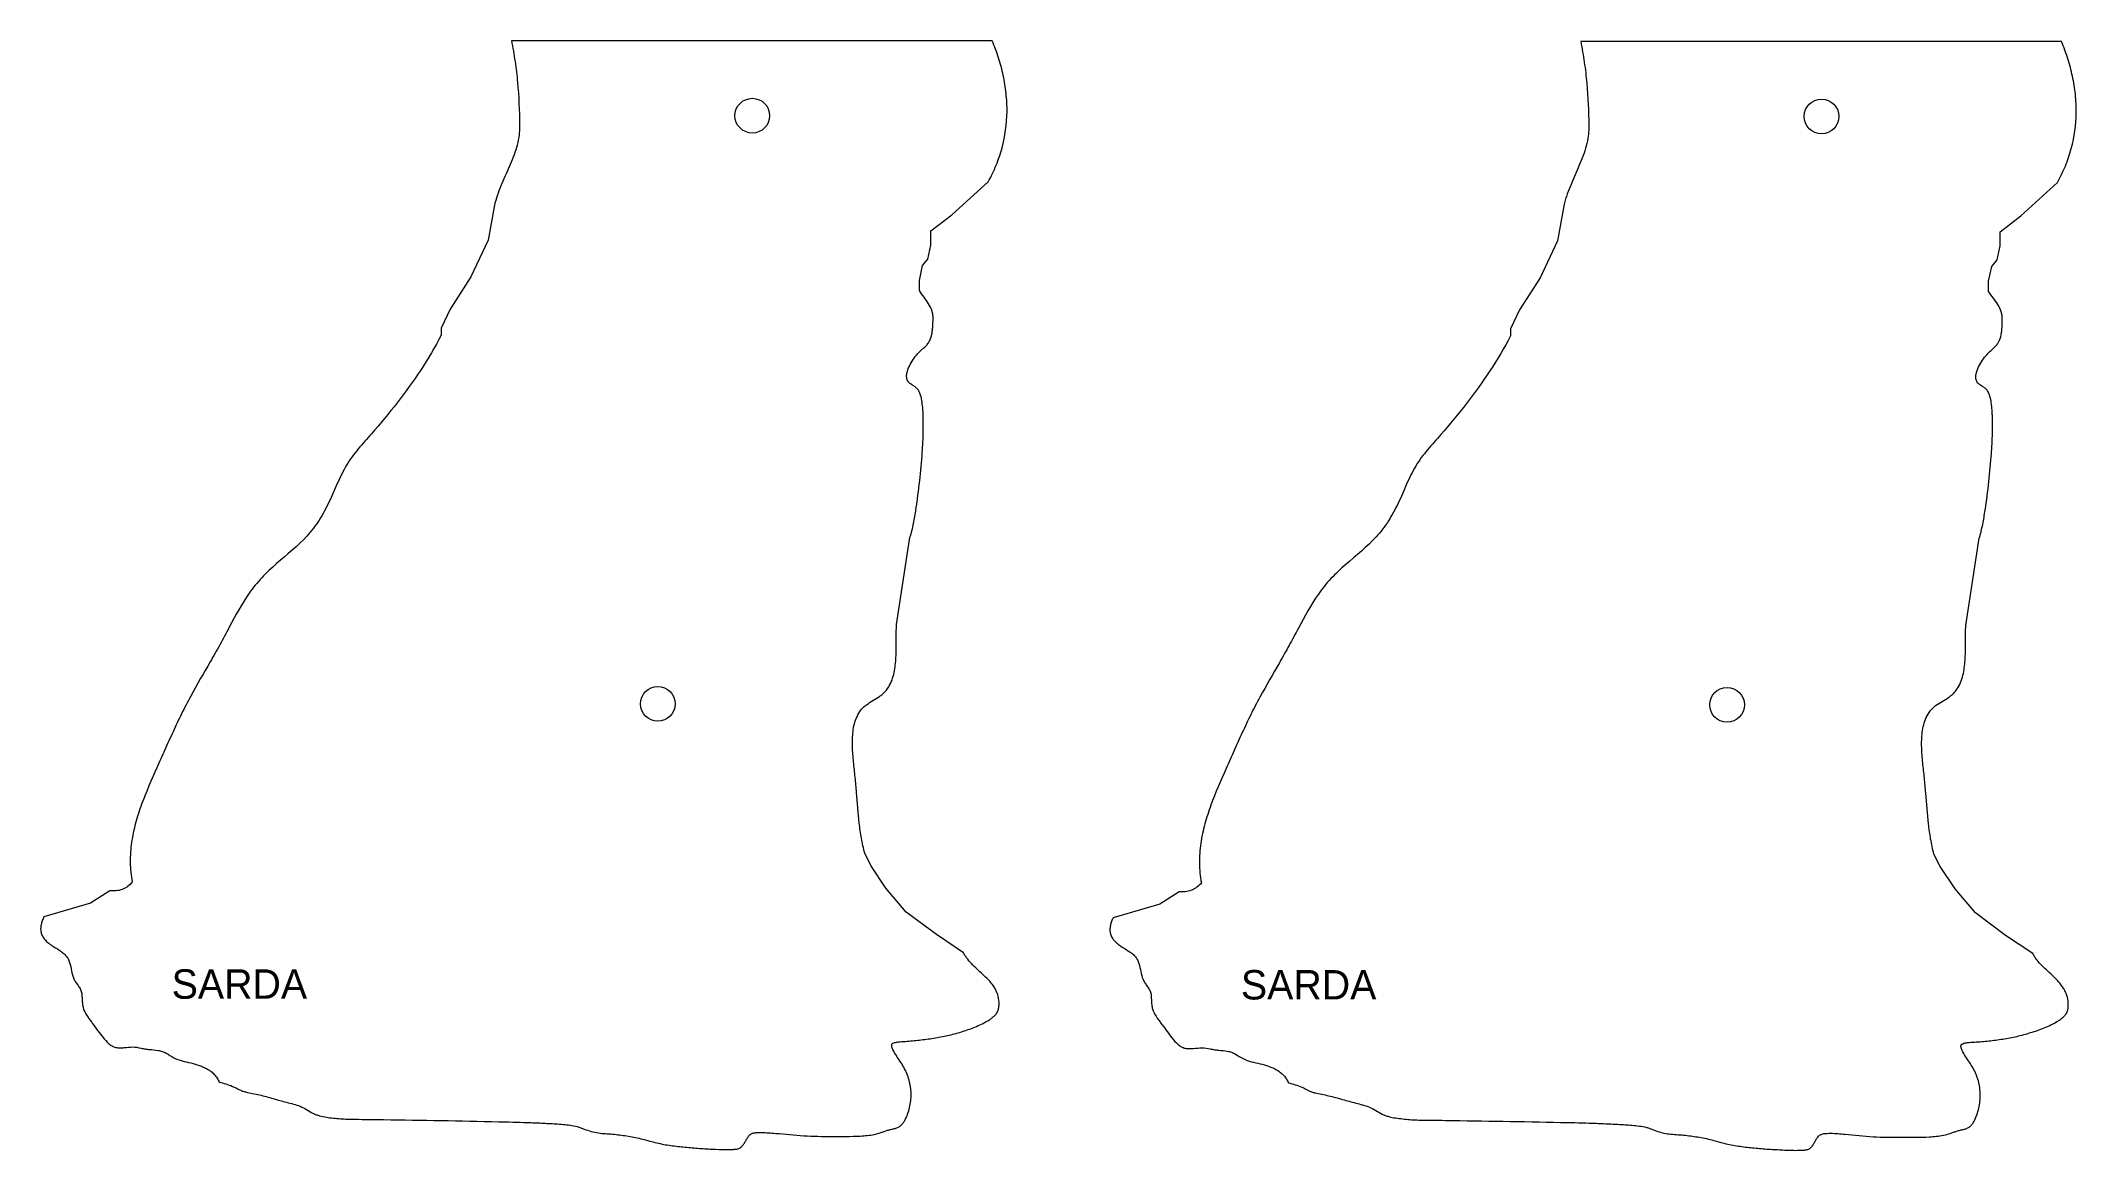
# Model space of a CAD drawing. Header units: inches. Extents: x 0.3 to 14.2, y 0.3 to 7.9.
import ezdxf

# ---------------------------------------------------------------- set-up
doc = ezdxf.new("R2010")
doc.units = ezdxf.units.IN
doc.header["$MEASUREMENT"] = 0

msp = doc.modelspace()

# ---------------------------------------------------------------- linework, layer by layer
at = {"color": 1, "linetype": 'Continuous', "lineweight": 5}
for p, q in [((6.784, 7.869), (3.514, 7.869)), ((14.056, 7.863), (10.786, 7.863)), ((6.508, 6.684), (6.756, 6.91)), ((13.78, 6.678), (14.028, 6.904)), ((3.402, 6.764), (3.355, 6.513)), ((6.366, 6.575), (6.508, 6.684)), ((10.674, 6.758), (10.627, 6.508)), ((13.638, 6.57), (13.78, 6.678)), ((3.355, 6.513), (3.238, 6.263)), ((6.366, 6.479), (6.366, 6.575)), ((10.627, 6.508), (10.51, 6.257)), ((13.638, 6.473), (13.638, 6.57)), ((6.309, 6.34), (6.346, 6.384)), ((6.346, 6.384), (6.366, 6.479)), ((13.581, 6.334), (13.618, 6.379)), ((13.618, 6.379), (13.638, 6.473)), ((3.238, 6.263), (3.097, 6.044)), ((6.288, 6.239), (6.309, 6.34)), ((6.288, 6.17), (6.288, 6.239)), ((10.51, 6.257), (10.369, 6.038)), ((13.56, 6.234), (13.581, 6.334)), ((13.56, 6.164), (13.56, 6.234)), ((3.097, 6.044), (3.037, 5.914)), ((10.369, 6.038), (10.309, 5.909)), ((3.037, 5.914), (3.037, 5.867)), ((10.309, 5.909), (10.309, 5.861)), ((6.133, 3.898), (6.224, 4.491)), ((13.405, 3.892), (13.496, 4.486)), ((5.958, 2.26), (5.917, 2.344)), ((6.06, 2.106), (5.958, 2.26)), ((13.23, 2.254), (13.188, 2.338)), ((13.332, 2.101), (13.23, 2.254)), ((0.782, 2.088), (0.651, 2.004)), ((6.198, 1.943), (6.06, 2.106)), ((8.054, 2.082), (7.923, 1.998)), ((13.47, 1.937), (13.332, 2.101)), ((0.651, 2.004), (0.334, 1.911)), ((6.404, 1.79), (6.198, 1.943)), ((7.923, 1.998), (7.606, 1.905)), ((13.676, 1.784), (13.47, 1.937)), ((6.588, 1.666), (6.404, 1.79)), ((13.86, 1.661), (13.676, 1.784))]:
    msp.add_line(p, q, dxfattribs=at)
for centre in [(5.152, 7.359), (12.424, 7.354), (4.509, 3.359), (11.781, 3.353)]:
    msp.add_circle(centre, 0.118, dxfattribs=at)
for points, knots in [([(3.514, 7.869), (3.519, 7.845), (3.523, 7.822), (3.531, 7.775), (3.535, 7.751), (3.545, 7.68), (3.551, 7.633), (3.564, 7.49), (3.568, 7.394), (3.569, 7.287), (3.569, 7.275), (3.568, 7.251), (3.567, 7.239), (3.563, 7.205), (3.558, 7.182), (3.541, 7.114), (3.524, 7.07), (3.487, 6.984), (3.467, 6.941), (3.43, 6.854), (3.414, 6.81), (3.402, 6.764)], [0, 0, 0, 0, 0.0625, 0.0625, 0.125, 0.125, 0.25, 0.25, 0.5, 0.5, 0.53125, 0.53125, 0.5625, 0.5625, 0.625, 0.625, 0.75, 0.75, 0.875, 0.875, 1, 1, 1, 1]), ([(6.756, 6.91), (6.777, 6.946), (6.795, 6.984), (6.826, 7.061), (6.84, 7.1), (6.872, 7.221), (6.883, 7.303), (6.885, 7.407), (6.884, 7.427), (6.882, 7.469), (6.88, 7.49), (6.874, 7.552), (6.867, 7.592), (6.85, 7.673), (6.839, 7.713), (6.82, 7.772), (6.814, 7.791), (6.799, 7.83), (6.792, 7.849), (6.784, 7.869)], [0, 0, 0, 0, 0.125, 0.125, 0.25, 0.25, 0.5, 0.5, 0.5625, 0.5625, 0.625, 0.625, 0.75, 0.75, 0.875, 0.875, 0.9375, 0.9375, 1, 1, 1, 1]), ([(10.786, 7.863), (10.791, 7.84), (10.795, 7.816), (10.803, 7.769), (10.807, 7.746), (10.817, 7.675), (10.823, 7.627), (10.836, 7.484), (10.84, 7.389), (10.841, 7.281), (10.841, 7.269), (10.84, 7.246), (10.839, 7.234), (10.835, 7.199), (10.83, 7.176), (10.812, 7.109), (10.795, 7.065), (10.758, 6.978), (10.738, 6.935), (10.702, 6.849), (10.685, 6.805), (10.674, 6.758)], [0, 0, 0, 0, 0.0625, 0.0625, 0.125, 0.125, 0.25, 0.25, 0.5, 0.5, 0.53125, 0.53125, 0.5625, 0.5625, 0.625, 0.625, 0.75, 0.75, 0.875, 0.875, 1, 1, 1, 1]), ([(14.028, 6.904), (14.048, 6.941), (14.067, 6.978), (14.098, 7.055), (14.111, 7.095), (14.144, 7.216), (14.155, 7.297), (14.156, 7.401), (14.156, 7.422), (14.154, 7.463), (14.152, 7.484), (14.146, 7.546), (14.139, 7.587), (14.122, 7.667), (14.111, 7.707), (14.092, 7.766), (14.086, 7.786), (14.071, 7.824), (14.064, 7.844), (14.056, 7.863)], [0, 0, 0, 0, 0.125, 0.125, 0.25, 0.25, 0.5, 0.5, 0.5625, 0.5625, 0.625, 0.625, 0.75, 0.75, 0.875, 0.875, 0.9375, 0.9375, 1, 1, 1, 1]), ([(6.381, 5.976), (6.381, 5.986), (6.381, 5.995), (6.379, 6.013), (6.377, 6.022), (6.369, 6.048), (6.36, 6.064), (6.341, 6.096), (6.331, 6.11), (6.309, 6.14), (6.298, 6.155), (6.288, 6.17)], [0, 0, 0, 0, 0.125, 0.125, 0.25, 0.25, 0.5, 0.5, 0.75, 0.75, 1, 1, 1, 1]), ([(13.653, 5.971), (13.653, 5.98), (13.653, 5.989), (13.651, 6.007), (13.649, 6.016), (13.64, 6.043), (13.632, 6.059), (13.613, 6.09), (13.603, 6.105), (13.581, 6.134), (13.57, 6.149), (13.56, 6.164)], [0, 0, 0, 0, 0.125, 0.125, 0.25, 0.25, 0.5, 0.5, 0.75, 0.75, 1, 1, 1, 1]), ([(6.224, 4.491), (6.227, 4.499), (6.229, 4.507), (6.234, 4.522), (6.236, 4.53), (6.242, 4.554), (6.245, 4.57), (6.254, 4.618), (6.26, 4.65), (6.275, 4.746), (6.283, 4.811), (6.298, 4.94), (6.304, 5.005), (6.31, 5.102), (6.312, 5.135), (6.315, 5.2), (6.315, 5.233), (6.315, 5.298), (6.314, 5.33), (6.311, 5.379), (6.309, 5.395), (6.304, 5.427), (6.301, 5.443), (6.294, 5.467), (6.291, 5.475), (6.284, 5.489), (6.279, 5.496), (6.268, 5.508), (6.262, 5.513), (6.248, 5.523), (6.241, 5.527), (6.227, 5.536), (6.22, 5.54), (6.212, 5.55), (6.21, 5.553), (6.206, 5.561), (6.204, 5.565), (6.201, 5.578), (6.201, 5.587), (6.202, 5.604), (6.204, 5.612), (6.211, 5.637), (6.218, 5.653), (6.234, 5.683), (6.243, 5.697), (6.263, 5.725), (6.274, 5.738), (6.292, 5.757), (6.299, 5.763), (6.311, 5.774), (6.318, 5.779), (6.331, 5.791), (6.337, 5.797), (6.347, 5.811), (6.352, 5.818), (6.365, 5.841), (6.37, 5.857), (6.375, 5.882), (6.376, 5.891), (6.378, 5.908), (6.379, 5.916), (6.381, 5.942), (6.381, 5.959), (6.381, 5.976)], [0, 0, 0, 0, 0.015625, 0.015625, 0.03125, 0.03125, 0.0625, 0.0625, 0.125, 0.125, 0.25, 0.25, 0.375, 0.375, 0.4375, 0.4375, 0.5, 0.5, 0.5625, 0.5625, 0.59375, 0.59375, 0.625, 0.625, 0.640625, 0.640625, 0.65625, 0.65625, 0.671875, 0.671875, 0.6875, 0.6875, 0.703125, 0.703125, 0.710937, 0.710937, 0.71875, 0.71875, 0.734375, 0.734375, 0.75, 0.75, 0.78125, 0.78125, 0.8125, 0.8125, 0.84375, 0.84375, 0.859375, 0.859375, 0.875, 0.875, 0.890625, 0.890625, 0.90625, 0.90625, 0.9375, 0.9375, 0.953125, 0.953125, 0.96875, 0.96875, 1, 1, 1, 1]), ([(13.496, 4.486), (13.499, 4.493), (13.501, 4.501), (13.506, 4.517), (13.508, 4.525), (13.513, 4.548), (13.517, 4.564), (13.526, 4.612), (13.532, 4.644), (13.547, 4.741), (13.555, 4.805), (13.569, 4.935), (13.575, 4.999), (13.582, 5.097), (13.584, 5.129), (13.586, 5.194), (13.587, 5.227), (13.587, 5.292), (13.586, 5.324), (13.582, 5.373), (13.581, 5.389), (13.576, 5.422), (13.573, 5.438), (13.566, 5.461), (13.563, 5.469), (13.556, 5.484), (13.551, 5.49), (13.54, 5.503), (13.534, 5.508), (13.52, 5.517), (13.513, 5.521), (13.499, 5.53), (13.492, 5.535), (13.484, 5.544), (13.481, 5.548), (13.478, 5.556), (13.476, 5.56), (13.473, 5.572), (13.473, 5.581), (13.474, 5.598), (13.476, 5.607), (13.483, 5.631), (13.49, 5.647), (13.506, 5.678), (13.515, 5.692), (13.535, 5.719), (13.546, 5.733), (13.564, 5.751), (13.57, 5.757), (13.583, 5.768), (13.59, 5.774), (13.603, 5.785), (13.609, 5.792), (13.619, 5.805), (13.624, 5.812), (13.637, 5.835), (13.642, 5.851), (13.647, 5.876), (13.648, 5.885), (13.65, 5.902), (13.651, 5.911), (13.652, 5.936), (13.653, 5.954), (13.653, 5.971)], [0, 0, 0, 0, 0.015625, 0.015625, 0.03125, 0.03125, 0.0625, 0.0625, 0.125, 0.125, 0.25, 0.25, 0.375, 0.375, 0.4375, 0.4375, 0.5, 0.5, 0.5625, 0.5625, 0.59375, 0.59375, 0.625, 0.625, 0.640625, 0.640625, 0.65625, 0.65625, 0.671875, 0.671875, 0.6875, 0.6875, 0.703125, 0.703125, 0.710937, 0.710937, 0.71875, 0.71875, 0.734375, 0.734375, 0.75, 0.75, 0.78125, 0.78125, 0.8125, 0.8125, 0.84375, 0.84375, 0.859375, 0.859375, 0.875, 0.875, 0.890625, 0.890625, 0.90625, 0.90625, 0.9375, 0.9375, 0.953125, 0.953125, 0.96875, 0.96875, 1, 1, 1, 1]), ([(3.037, 5.867), (2.951, 5.703), (2.849, 5.551), (2.681, 5.335), (2.623, 5.265), (2.533, 5.162), (2.502, 5.128), (2.443, 5.058), (2.416, 5.021), (2.369, 4.943), (2.349, 4.901), (2.32, 4.836), (2.311, 4.815), (2.292, 4.772), (2.283, 4.751), (2.252, 4.688), (2.231, 4.648), (2.194, 4.59), (2.181, 4.571), (2.153, 4.535), (2.138, 4.517), (2.061, 4.433), (1.987, 4.374), (1.881, 4.282), (1.847, 4.251), (1.8, 4.2), (1.785, 4.183), (1.757, 4.148), (1.743, 4.13), (1.679, 4.038), (1.637, 3.959), (1.584, 3.86), (1.573, 3.84), (1.552, 3.801), (1.542, 3.781), (1.509, 3.722), (1.487, 3.684), (1.42, 3.567), (1.375, 3.49), (1.311, 3.372), (1.29, 3.332), (1.25, 3.251), (1.231, 3.211), (1.194, 3.129), (1.175, 3.088), (1.139, 3.006), (1.121, 2.966), (1.066, 2.843), (1.03, 2.761), (0.991, 2.655), (0.984, 2.634), (0.97, 2.591), (0.963, 2.57), (0.946, 2.505), (0.937, 2.461), (0.924, 2.372), (0.921, 2.328), (0.921, 2.26), (0.923, 2.237), (0.927, 2.192), (0.93, 2.17), (0.934, 2.148)], [0, 0, 0, 0, 0.125, 0.125, 0.1875, 0.1875, 0.21875, 0.21875, 0.25, 0.25, 0.28125, 0.28125, 0.296875, 0.296875, 0.3125, 0.3125, 0.34375, 0.34375, 0.359375, 0.359375, 0.375, 0.375, 0.4375, 0.4375, 0.46875, 0.46875, 0.484375, 0.484375, 0.5, 0.5, 0.5625, 0.5625, 0.578125, 0.578125, 0.59375, 0.59375, 0.625, 0.625, 0.6875, 0.6875, 0.71875, 0.71875, 0.75, 0.75, 0.78125, 0.78125, 0.8125, 0.8125, 0.875, 0.875, 0.890625, 0.890625, 0.90625, 0.90625, 0.9375, 0.9375, 0.96875, 0.96875, 0.984375, 0.984375, 1, 1, 1, 1]), ([(10.309, 5.861), (10.223, 5.698), (10.121, 5.546), (9.953, 5.33), (9.895, 5.26), (9.804, 5.156), (9.774, 5.122), (9.715, 5.052), (9.687, 5.016), (9.64, 4.937), (9.621, 4.895), (9.592, 4.831), (9.583, 4.809), (9.564, 4.767), (9.555, 4.745), (9.524, 4.683), (9.502, 4.642), (9.466, 4.584), (9.453, 4.566), (9.425, 4.529), (9.41, 4.512), (9.333, 4.427), (9.259, 4.368), (9.153, 4.276), (9.119, 4.245), (9.072, 4.195), (9.057, 4.178), (9.028, 4.142), (9.015, 4.124), (8.951, 4.032), (8.908, 3.953), (8.856, 3.854), (8.845, 3.835), (8.824, 3.795), (8.813, 3.776), (8.781, 3.717), (8.759, 3.678), (8.692, 3.561), (8.647, 3.484), (8.583, 3.366), (8.562, 3.326), (8.522, 3.246), (8.503, 3.205), (8.466, 3.124), (8.447, 3.083), (8.411, 3.001), (8.393, 2.96), (8.338, 2.837), (8.301, 2.755), (8.263, 2.65), (8.256, 2.629), (8.242, 2.586), (8.235, 2.564), (8.218, 2.499), (8.208, 2.455), (8.196, 2.367), (8.193, 2.322), (8.193, 2.254), (8.194, 2.232), (8.199, 2.187), (8.202, 2.164), (8.206, 2.142)], [0, 0, 0, 0, 0.125, 0.125, 0.1875, 0.1875, 0.21875, 0.21875, 0.25, 0.25, 0.28125, 0.28125, 0.296875, 0.296875, 0.3125, 0.3125, 0.34375, 0.34375, 0.359375, 0.359375, 0.375, 0.375, 0.4375, 0.4375, 0.46875, 0.46875, 0.484375, 0.484375, 0.5, 0.5, 0.5625, 0.5625, 0.578125, 0.578125, 0.59375, 0.59375, 0.625, 0.625, 0.6875, 0.6875, 0.71875, 0.71875, 0.75, 0.75, 0.78125, 0.78125, 0.8125, 0.8125, 0.875, 0.875, 0.890625, 0.890625, 0.90625, 0.90625, 0.9375, 0.9375, 0.96875, 0.96875, 0.984375, 0.984375, 1, 1, 1, 1]), ([(5.917, 2.344), (5.908, 2.377), (5.9, 2.412), (5.888, 2.48), (5.883, 2.514), (5.871, 2.618), (5.867, 2.687), (5.858, 2.791), (5.855, 2.826), (5.848, 2.895), (5.844, 2.929), (5.837, 2.999), (5.834, 3.033), (5.832, 3.102), (5.833, 3.137), (5.839, 3.189), (5.842, 3.206), (5.851, 3.24), (5.857, 3.256), (5.871, 3.288), (5.88, 3.303), (5.896, 3.324), (5.902, 3.33), (5.915, 3.342), (5.922, 3.348), (5.942, 3.363), (5.957, 3.372), (5.987, 3.39), (6.002, 3.399), (6.024, 3.414), (6.03, 3.419), (6.044, 3.431), (6.05, 3.437), (6.068, 3.456), (6.078, 3.471), (6.094, 3.501), (6.101, 3.517), (6.112, 3.551), (6.116, 3.567), (6.125, 3.619), (6.128, 3.654), (6.131, 3.723), (6.131, 3.758), (6.131, 3.828), (6.131, 3.863), (6.133, 3.898)], [0, 0, 0, 0, 0.0625, 0.0625, 0.125, 0.125, 0.25, 0.25, 0.3125, 0.3125, 0.375, 0.375, 0.4375, 0.4375, 0.5, 0.5, 0.53125, 0.53125, 0.5625, 0.5625, 0.59375, 0.59375, 0.609375, 0.609375, 0.625, 0.625, 0.65625, 0.65625, 0.6875, 0.6875, 0.703125, 0.703125, 0.71875, 0.71875, 0.75, 0.75, 0.78125, 0.78125, 0.8125, 0.8125, 0.875, 0.875, 0.9375, 0.9375, 1, 1, 1, 1]), ([(13.188, 2.338), (13.179, 2.372), (13.172, 2.406), (13.16, 2.474), (13.155, 2.509), (13.143, 2.612), (13.139, 2.682), (13.13, 2.786), (13.127, 2.82), (13.12, 2.889), (13.116, 2.924), (13.109, 2.993), (13.106, 3.028), (13.104, 3.097), (13.105, 3.131), (13.111, 3.183), (13.114, 3.201), (13.123, 3.234), (13.128, 3.251), (13.143, 3.283), (13.152, 3.297), (13.168, 3.318), (13.174, 3.325), (13.187, 3.337), (13.193, 3.342), (13.214, 3.358), (13.229, 3.367), (13.259, 3.385), (13.274, 3.394), (13.295, 3.408), (13.302, 3.414), (13.316, 3.425), (13.322, 3.431), (13.34, 3.451), (13.349, 3.465), (13.366, 3.495), (13.373, 3.512), (13.384, 3.545), (13.388, 3.562), (13.397, 3.613), (13.4, 3.648), (13.403, 3.718), (13.403, 3.753), (13.403, 3.822), (13.403, 3.857), (13.405, 3.892)], [0, 0, 0, 0, 0.0625, 0.0625, 0.125, 0.125, 0.25, 0.25, 0.3125, 0.3125, 0.375, 0.375, 0.4375, 0.4375, 0.5, 0.5, 0.53125, 0.53125, 0.5625, 0.5625, 0.59375, 0.59375, 0.609375, 0.609375, 0.625, 0.625, 0.65625, 0.65625, 0.6875, 0.6875, 0.703125, 0.703125, 0.71875, 0.71875, 0.75, 0.75, 0.78125, 0.78125, 0.8125, 0.8125, 0.875, 0.875, 0.9375, 0.9375, 1, 1, 1, 1]), ([(0.934, 2.148), (0.925, 2.136), (0.915, 2.126), (0.898, 2.113), (0.892, 2.109), (0.879, 2.103), (0.873, 2.1), (0.853, 2.092), (0.839, 2.089), (0.817, 2.087), (0.81, 2.087), (0.796, 2.087), (0.789, 2.087), (0.782, 2.088)], [0, 0, 0, 0, 0.25, 0.25, 0.375, 0.375, 0.5, 0.5, 0.75, 0.75, 0.875, 0.875, 1, 1, 1, 1]), ([(8.206, 2.142), (8.197, 2.131), (8.187, 2.121), (8.17, 2.108), (8.163, 2.104), (8.151, 2.097), (8.145, 2.094), (8.125, 2.086), (8.11, 2.083), (8.089, 2.081), (8.082, 2.081), (8.068, 2.081), (8.061, 2.082), (8.054, 2.082)], [0, 0, 0, 0, 0.25, 0.25, 0.375, 0.375, 0.5, 0.5, 0.75, 0.75, 0.875, 0.875, 1, 1, 1, 1]), ([(0.334, 1.911), (0.33, 1.902), (0.326, 1.893), (0.32, 1.875), (0.317, 1.866), (0.313, 1.848), (0.312, 1.838), (0.312, 1.819), (0.314, 1.809), (0.319, 1.791), (0.322, 1.782), (0.332, 1.766), (0.338, 1.758), (0.351, 1.745), (0.359, 1.738), (0.374, 1.726), (0.381, 1.721), (0.405, 1.705), (0.422, 1.695), (0.445, 1.68), (0.453, 1.674), (0.468, 1.662), (0.475, 1.656), (0.488, 1.642), (0.494, 1.635), (0.503, 1.618), (0.506, 1.609), (0.515, 1.582), (0.518, 1.563), (0.526, 1.526), (0.53, 1.507), (0.54, 1.486), (0.542, 1.481), (0.546, 1.473), (0.549, 1.469), (0.557, 1.457), (0.563, 1.449), (0.574, 1.434), (0.579, 1.426), (0.585, 1.413), (0.587, 1.408), (0.59, 1.399), (0.591, 1.394), (0.593, 1.38), (0.593, 1.371), (0.594, 1.352), (0.594, 1.342), (0.596, 1.324), (0.597, 1.314), (0.601, 1.296), (0.603, 1.286), (0.613, 1.26), (0.623, 1.244), (0.64, 1.22), (0.645, 1.213), (0.656, 1.197), (0.662, 1.19), (0.679, 1.167), (0.69, 1.151), (0.712, 1.121), (0.724, 1.106), (0.748, 1.077), (0.76, 1.062), (0.778, 1.047), (0.781, 1.044), (0.789, 1.038), (0.793, 1.035), (0.806, 1.028), (0.814, 1.025), (0.833, 1.021), (0.843, 1.02), (0.862, 1.02), (0.871, 1.021), (0.9, 1.023), (0.919, 1.026), (0.957, 1.026), (0.976, 1.022), (1.004, 1.016), (1.014, 1.015), (1.033, 1.011), (1.043, 1.01), (1.072, 1.007), (1.091, 1.006), (1.12, 1.001), (1.129, 0.999), (1.148, 0.993), (1.157, 0.989), (1.183, 0.974), (1.2, 0.962), (1.254, 0.934), (1.294, 0.927), (1.353, 0.912), (1.373, 0.907), (1.401, 0.897), (1.411, 0.893), (1.429, 0.885), (1.438, 0.881), (1.456, 0.87), (1.464, 0.865), (1.48, 0.852), (1.487, 0.845), (1.501, 0.83), (1.507, 0.822), (1.515, 0.81), (1.517, 0.805), (1.522, 0.796), (1.524, 0.792), (1.526, 0.787)], [0, 0, 0, 0, 0.015625, 0.015625, 0.03125, 0.03125, 0.046875, 0.046875, 0.0625, 0.0625, 0.078125, 0.078125, 0.09375, 0.09375, 0.109375, 0.109375, 0.125, 0.125, 0.15625, 0.15625, 0.171875, 0.171875, 0.1875, 0.1875, 0.203125, 0.203125, 0.21875, 0.21875, 0.25, 0.25, 0.28125, 0.28125, 0.289063, 0.289063, 0.296875, 0.296875, 0.3125, 0.3125, 0.328125, 0.328125, 0.335938, 0.335938, 0.34375, 0.34375, 0.359375, 0.359375, 0.375, 0.375, 0.390625, 0.390625, 0.40625, 0.40625, 0.4375, 0.4375, 0.453125, 0.453125, 0.46875, 0.46875, 0.5, 0.5, 0.53125, 0.53125, 0.5625, 0.5625, 0.570313, 0.570313, 0.578125, 0.578125, 0.59375, 0.59375, 0.609375, 0.609375, 0.625, 0.625, 0.65625, 0.65625, 0.6875, 0.6875, 0.703125, 0.703125, 0.71875, 0.71875, 0.75, 0.75, 0.765625, 0.765625, 0.78125, 0.78125, 0.8125, 0.8125, 0.875, 0.875, 0.90625, 0.90625, 0.921875, 0.921875, 0.9375, 0.9375, 0.953125, 0.953125, 0.96875, 0.96875, 0.984375, 0.984375, 0.992188, 0.992188, 1, 1, 1, 1]), ([(7.606, 1.905), (7.602, 1.896), (7.598, 1.888), (7.592, 1.87), (7.589, 1.861), (7.585, 1.842), (7.584, 1.832), (7.584, 1.813), (7.586, 1.804), (7.591, 1.785), (7.594, 1.777), (7.604, 1.76), (7.61, 1.753), (7.623, 1.739), (7.63, 1.733), (7.645, 1.721), (7.653, 1.715), (7.677, 1.7), (7.693, 1.69), (7.717, 1.674), (7.725, 1.669), (7.74, 1.657), (7.747, 1.651), (7.76, 1.637), (7.766, 1.629), (7.775, 1.612), (7.778, 1.603), (7.787, 1.576), (7.79, 1.557), (7.798, 1.52), (7.802, 1.502), (7.811, 1.48), (7.814, 1.476), (7.818, 1.467), (7.821, 1.463), (7.829, 1.451), (7.834, 1.444), (7.846, 1.428), (7.851, 1.42), (7.857, 1.407), (7.859, 1.403), (7.862, 1.394), (7.863, 1.389), (7.865, 1.375), (7.865, 1.365), (7.866, 1.346), (7.866, 1.337), (7.868, 1.318), (7.869, 1.309), (7.873, 1.29), (7.875, 1.281), (7.885, 1.254), (7.895, 1.238), (7.912, 1.215), (7.917, 1.207), (7.928, 1.192), (7.934, 1.184), (7.951, 1.161), (7.962, 1.146), (7.984, 1.115), (7.996, 1.1), (8.02, 1.071), (8.032, 1.056), (8.05, 1.041), (8.053, 1.038), (8.061, 1.032), (8.065, 1.03), (8.078, 1.023), (8.086, 1.019), (8.105, 1.015), (8.115, 1.015), (8.134, 1.015), (8.143, 1.015), (8.172, 1.018), (8.191, 1.02), (8.229, 1.02), (8.248, 1.017), (8.276, 1.011), (8.286, 1.009), (8.305, 1.006), (8.314, 1.005), (8.344, 1.002), (8.363, 1.001), (8.392, 0.996), (8.401, 0.993), (8.42, 0.987), (8.429, 0.983), (8.455, 0.968), (8.472, 0.956), (8.526, 0.928), (8.566, 0.921), (8.625, 0.907), (8.645, 0.901), (8.673, 0.891), (8.683, 0.888), (8.701, 0.88), (8.71, 0.875), (8.728, 0.865), (8.736, 0.859), (8.752, 0.847), (8.759, 0.84), (8.773, 0.825), (8.779, 0.817), (8.787, 0.804), (8.789, 0.8), (8.794, 0.791), (8.796, 0.786), (8.798, 0.782)], [0, 0, 0, 0, 0.015625, 0.015625, 0.03125, 0.03125, 0.046875, 0.046875, 0.0625, 0.0625, 0.078125, 0.078125, 0.09375, 0.09375, 0.109375, 0.109375, 0.125, 0.125, 0.15625, 0.15625, 0.171875, 0.171875, 0.1875, 0.1875, 0.203125, 0.203125, 0.21875, 0.21875, 0.25, 0.25, 0.28125, 0.28125, 0.289063, 0.289063, 0.296875, 0.296875, 0.3125, 0.3125, 0.328125, 0.328125, 0.335938, 0.335938, 0.34375, 0.34375, 0.359375, 0.359375, 0.375, 0.375, 0.390625, 0.390625, 0.40625, 0.40625, 0.4375, 0.4375, 0.453125, 0.453125, 0.46875, 0.46875, 0.5, 0.5, 0.53125, 0.53125, 0.5625, 0.5625, 0.570313, 0.570313, 0.578125, 0.578125, 0.59375, 0.59375, 0.609375, 0.609375, 0.625, 0.625, 0.65625, 0.65625, 0.6875, 0.6875, 0.703125, 0.703125, 0.71875, 0.71875, 0.75, 0.75, 0.765625, 0.765625, 0.78125, 0.78125, 0.8125, 0.8125, 0.875, 0.875, 0.90625, 0.90625, 0.921875, 0.921875, 0.9375, 0.9375, 0.953125, 0.953125, 0.96875, 0.96875, 0.984375, 0.984375, 0.992188, 0.992188, 1, 1, 1, 1]), ([(6.831, 1.331), (6.829, 1.348), (6.826, 1.366), (6.818, 1.391), (6.814, 1.399), (6.807, 1.415), (6.803, 1.423), (6.78, 1.46), (6.755, 1.486), (6.704, 1.535), (6.677, 1.558), (6.64, 1.596), (6.628, 1.609), (6.612, 1.629), (6.607, 1.636), (6.597, 1.651), (6.592, 1.658), (6.588, 1.666)], [0, 0, 0, 0, 0.125, 0.125, 0.1875, 0.1875, 0.25, 0.25, 0.5, 0.5, 0.75, 0.75, 0.875, 0.875, 0.9375, 0.9375, 1, 1, 1, 1]), ([(14.102, 1.325), (14.101, 1.343), (14.098, 1.36), (14.09, 1.385), (14.086, 1.393), (14.079, 1.409), (14.074, 1.417), (14.051, 1.454), (14.027, 1.481), (13.976, 1.53), (13.949, 1.553), (13.912, 1.59), (13.9, 1.603), (13.884, 1.623), (13.878, 1.631), (13.869, 1.645), (13.864, 1.653), (13.86, 1.661)], [0, 0, 0, 0, 0.125, 0.125, 0.1875, 0.1875, 0.25, 0.25, 0.5, 0.5, 0.75, 0.75, 0.875, 0.875, 0.9375, 0.9375, 1, 1, 1, 1]), ([(1.526, 0.787), (1.557, 0.78), (1.587, 0.771), (1.625, 0.755), (1.632, 0.752), (1.647, 0.744), (1.654, 0.74), (1.669, 0.733), (1.676, 0.729), (1.691, 0.724), (1.699, 0.722), (1.722, 0.716), (1.738, 0.713), (1.769, 0.707), (1.785, 0.704), (1.831, 0.693), (1.862, 0.684), (1.908, 0.671), (1.923, 0.666), (1.954, 0.658), (1.969, 0.654), (2, 0.646), (2.016, 0.642), (2.046, 0.634), (2.062, 0.629), (2.091, 0.616), (2.106, 0.609), (2.135, 0.592), (2.149, 0.583), (2.171, 0.572), (2.179, 0.568), (2.194, 0.563), (2.201, 0.56), (2.224, 0.554), (2.24, 0.551), (2.272, 0.546), (2.287, 0.544), (2.319, 0.541), (2.335, 0.539), (2.367, 0.537), (2.384, 0.536), (2.416, 0.535), (2.432, 0.535), (2.514, 0.533), (2.579, 0.533), (2.775, 0.53), (2.905, 0.528), (3.165, 0.524), (3.296, 0.521), (3.491, 0.516), (3.556, 0.515), (3.654, 0.511), (3.686, 0.51), (3.751, 0.507), (3.784, 0.505), (3.832, 0.502), (3.849, 0.501), (3.881, 0.498), (3.897, 0.496), (3.929, 0.492), (3.945, 0.489), (3.969, 0.483), (3.977, 0.48), (3.993, 0.474), (4.001, 0.47), (4.04, 0.456), (4.072, 0.446), (4.12, 0.439), (4.137, 0.438), (4.169, 0.436), (4.185, 0.435), (4.234, 0.43), (4.266, 0.426), (4.33, 0.416), (4.362, 0.41), (4.426, 0.394), (4.458, 0.385), (4.506, 0.373), (4.522, 0.369), (4.554, 0.363), (4.57, 0.36), (4.618, 0.353), (4.65, 0.349), (4.715, 0.343), (4.748, 0.34), (4.812, 0.335), (4.845, 0.333), (4.91, 0.33), (4.942, 0.329), (4.991, 0.329), (5.007, 0.329), (5.031, 0.33), (5.04, 0.331), (5.056, 0.333), (5.063, 0.336), (5.077, 0.345), (5.083, 0.351), (5.092, 0.364), (5.097, 0.371), (5.105, 0.384), (5.109, 0.391), (5.118, 0.405), (5.122, 0.412), (5.129, 0.422), (5.131, 0.425), (5.137, 0.431), (5.141, 0.433), (5.151, 0.439), (5.159, 0.441), (5.175, 0.443), (5.183, 0.444), (5.199, 0.445), (5.207, 0.445), (5.231, 0.444), (5.247, 0.443), (5.279, 0.441), (5.295, 0.44), (5.375, 0.433), (5.439, 0.426), (5.534, 0.42), (5.566, 0.419), (5.63, 0.418), (5.662, 0.418), (5.726, 0.418), (5.758, 0.417), (5.822, 0.418), (5.854, 0.419), (5.918, 0.422), (5.95, 0.425), (5.996, 0.434), (6.011, 0.439), (6.034, 0.446), (6.041, 0.449), (6.056, 0.454), (6.064, 0.457), (6.079, 0.462), (6.087, 0.464), (6.102, 0.467), (6.11, 0.469), (6.125, 0.473), (6.133, 0.475), (6.143, 0.48), (6.147, 0.481), (6.154, 0.485), (6.157, 0.488), (6.166, 0.495), (6.172, 0.501), (6.181, 0.513), (6.186, 0.52), (6.197, 0.54), (6.203, 0.555), (6.214, 0.585), (6.218, 0.6), (6.225, 0.63), (6.228, 0.646), (6.231, 0.677), (6.232, 0.692), (6.232, 0.724), (6.23, 0.74), (6.224, 0.786), (6.215, 0.816), (6.197, 0.86), (6.19, 0.874), (6.175, 0.901), (6.166, 0.915), (6.149, 0.941), (6.14, 0.954), (6.123, 0.98), (6.115, 0.994), (6.107, 1.012), (6.105, 1.015), (6.102, 1.023), (6.101, 1.027), (6.1, 1.033), (6.1, 1.035), (6.1, 1.039), (6.1, 1.041), (6.101, 1.045), (6.102, 1.047), (6.105, 1.049), (6.107, 1.051), (6.112, 1.054), (6.116, 1.055), (6.124, 1.057), (6.128, 1.058), (6.14, 1.06), (6.148, 1.061), (6.172, 1.063), (6.188, 1.064), (6.221, 1.066), (6.237, 1.068), (6.285, 1.072), (6.317, 1.076), (6.381, 1.085), (6.413, 1.09), (6.476, 1.103), (6.508, 1.11), (6.57, 1.127), (6.601, 1.137), (6.662, 1.159), (6.692, 1.172), (6.736, 1.194), (6.75, 1.202), (6.771, 1.215), (6.777, 1.22), (6.79, 1.229), (6.796, 1.235), (6.805, 1.243), (6.807, 1.246), (6.812, 1.253), (6.815, 1.256), (6.821, 1.267), (6.824, 1.274), (6.828, 1.29), (6.829, 1.298), (6.83, 1.314), (6.831, 1.323), (6.831, 1.331)], [0, 0, 0, 0, 0.015625, 0.015625, 0.019531, 0.019531, 0.023437, 0.023437, 0.027344, 0.027344, 0.03125, 0.03125, 0.039062, 0.039062, 0.046875, 0.046875, 0.0625, 0.0625, 0.070312, 0.070312, 0.078125, 0.078125, 0.085937, 0.085937, 0.09375, 0.09375, 0.101562, 0.101562, 0.109375, 0.109375, 0.113281, 0.113281, 0.117187, 0.117187, 0.125, 0.125, 0.132812, 0.132812, 0.140625, 0.140625, 0.148437, 0.148437, 0.15625, 0.15625, 0.1875, 0.1875, 0.25, 0.25, 0.3125, 0.3125, 0.34375, 0.34375, 0.359375, 0.359375, 0.375, 0.375, 0.382812, 0.382812, 0.390625, 0.390625, 0.398437, 0.398437, 0.402344, 0.402344, 0.40625, 0.40625, 0.421875, 0.421875, 0.429687, 0.429687, 0.4375, 0.4375, 0.453125, 0.453125, 0.46875, 0.46875, 0.484375, 0.484375, 0.492187, 0.492187, 0.5, 0.5, 0.515625, 0.515625, 0.53125, 0.53125, 0.546875, 0.546875, 0.5625, 0.5625, 0.570312, 0.570312, 0.574219, 0.574219, 0.578125, 0.578125, 0.582031, 0.582031, 0.585937, 0.585937, 0.589844, 0.589844, 0.59375, 0.59375, 0.595703, 0.595703, 0.597656, 0.597656, 0.601562, 0.601562, 0.605469, 0.605469, 0.609375, 0.609375, 0.617187, 0.617187, 0.625, 0.625, 0.65625, 0.65625, 0.671875, 0.671875, 0.6875, 0.6875, 0.703125, 0.703125, 0.71875, 0.71875, 0.734375, 0.734375, 0.742187, 0.742187, 0.746094, 0.746094, 0.75, 0.75, 0.753906, 0.753906, 0.757812, 0.757812, 0.761719, 0.761719, 0.763672, 0.763672, 0.765625, 0.765625, 0.769531, 0.769531, 0.773437, 0.773437, 0.78125, 0.78125, 0.789062, 0.789062, 0.796875, 0.796875, 0.804687, 0.804687, 0.8125, 0.8125, 0.828125, 0.828125, 0.835937, 0.835937, 0.84375, 0.84375, 0.851562, 0.851562, 0.859375, 0.859375, 0.861328, 0.861328, 0.863281, 0.863281, 0.864258, 0.864258, 0.865234, 0.865234, 0.866211, 0.866211, 0.867187, 0.867187, 0.869141, 0.869141, 0.871094, 0.871094, 0.875, 0.875, 0.882812, 0.882812, 0.890625, 0.890625, 0.90625, 0.90625, 0.921875, 0.921875, 0.9375, 0.9375, 0.953125, 0.953125, 0.96875, 0.96875, 0.976562, 0.976562, 0.980469, 0.980469, 0.984375, 0.984375, 0.986328, 0.986328, 0.988281, 0.988281, 0.992187, 0.992187, 0.996094, 0.996094, 1, 1, 1, 1]), ([(8.798, 0.782), (8.829, 0.774), (8.859, 0.766), (8.897, 0.749), (8.904, 0.746), (8.919, 0.738), (8.926, 0.734), (8.94, 0.727), (8.948, 0.724), (8.963, 0.718), (8.971, 0.716), (8.994, 0.71), (9.01, 0.708), (9.041, 0.701), (9.056, 0.698), (9.103, 0.687), (9.134, 0.678), (9.18, 0.665), (9.195, 0.661), (9.226, 0.652), (9.241, 0.648), (9.272, 0.641), (9.288, 0.637), (9.318, 0.628), (9.334, 0.623), (9.363, 0.611), (9.378, 0.603), (9.407, 0.586), (9.421, 0.577), (9.443, 0.566), (9.45, 0.563), (9.465, 0.557), (9.473, 0.555), (9.496, 0.548), (9.512, 0.545), (9.543, 0.541), (9.559, 0.539), (9.591, 0.535), (9.607, 0.533), (9.639, 0.531), (9.656, 0.53), (9.688, 0.529), (9.704, 0.529), (9.786, 0.528), (9.851, 0.527), (10.046, 0.524), (10.177, 0.522), (10.437, 0.518), (10.568, 0.515), (10.763, 0.511), (10.828, 0.509), (10.926, 0.506), (10.958, 0.504), (11.023, 0.501), (11.056, 0.5), (11.104, 0.496), (11.12, 0.495), (11.153, 0.492), (11.169, 0.491), (11.201, 0.486), (11.217, 0.484), (11.241, 0.477), (11.249, 0.474), (11.265, 0.468), (11.273, 0.465), (11.312, 0.45), (11.344, 0.44), (11.392, 0.434), (11.408, 0.433), (11.441, 0.43), (11.457, 0.429), (11.506, 0.425), (11.538, 0.421), (11.602, 0.411), (11.634, 0.405), (11.698, 0.389), (11.73, 0.379), (11.778, 0.367), (11.794, 0.364), (11.826, 0.357), (11.842, 0.355), (11.89, 0.347), (11.922, 0.344), (11.987, 0.337), (12.019, 0.334), (12.084, 0.33), (12.117, 0.328), (12.181, 0.325), (12.214, 0.323), (12.263, 0.323), (12.279, 0.324), (12.303, 0.325), (12.311, 0.325), (12.327, 0.328), (12.335, 0.33), (12.349, 0.339), (12.355, 0.345), (12.364, 0.358), (12.369, 0.365), (12.377, 0.379), (12.381, 0.386), (12.389, 0.4), (12.394, 0.407), (12.401, 0.417), (12.403, 0.42), (12.409, 0.425), (12.413, 0.427), (12.423, 0.433), (12.431, 0.435), (12.447, 0.438), (12.455, 0.438), (12.471, 0.439), (12.479, 0.439), (12.503, 0.439), (12.519, 0.438), (12.551, 0.435), (12.567, 0.434), (12.647, 0.427), (12.711, 0.42), (12.806, 0.414), (12.838, 0.413), (12.902, 0.412), (12.934, 0.412), (12.998, 0.412), (13.03, 0.412), (13.094, 0.412), (13.126, 0.413), (13.19, 0.417), (13.221, 0.419), (13.268, 0.429), (13.283, 0.433), (13.306, 0.44), (13.313, 0.443), (13.328, 0.449), (13.336, 0.451), (13.351, 0.456), (13.359, 0.458), (13.374, 0.462), (13.382, 0.463), (13.397, 0.467), (13.405, 0.469), (13.415, 0.474), (13.419, 0.476), (13.426, 0.48), (13.429, 0.482), (13.438, 0.489), (13.444, 0.495), (13.453, 0.508), (13.458, 0.514), (13.469, 0.535), (13.475, 0.549), (13.486, 0.579), (13.49, 0.594), (13.497, 0.625), (13.5, 0.64), (13.503, 0.671), (13.504, 0.687), (13.503, 0.718), (13.502, 0.734), (13.496, 0.78), (13.487, 0.81), (13.469, 0.854), (13.462, 0.868), (13.447, 0.896), (13.438, 0.909), (13.421, 0.935), (13.412, 0.948), (13.395, 0.975), (13.387, 0.988), (13.379, 1.006), (13.377, 1.01), (13.374, 1.017), (13.373, 1.021), (13.372, 1.027), (13.372, 1.029), (13.372, 1.033), (13.372, 1.035), (13.373, 1.039), (13.374, 1.041), (13.377, 1.044), (13.379, 1.045), (13.384, 1.048), (13.388, 1.05), (13.396, 1.052), (13.4, 1.053), (13.412, 1.055), (13.42, 1.056), (13.444, 1.058), (13.46, 1.059), (13.493, 1.061), (13.509, 1.062), (13.557, 1.066), (13.589, 1.07), (13.653, 1.079), (13.685, 1.084), (13.748, 1.097), (13.78, 1.104), (13.842, 1.122), (13.873, 1.131), (13.934, 1.154), (13.964, 1.167), (14.008, 1.188), (14.022, 1.196), (14.042, 1.209), (14.049, 1.214), (14.062, 1.224), (14.068, 1.229), (14.077, 1.238), (14.079, 1.241), (14.084, 1.247), (14.087, 1.251), (14.093, 1.261), (14.096, 1.269), (14.1, 1.284), (14.101, 1.293), (14.102, 1.309), (14.102, 1.317), (14.102, 1.325)], [0, 0, 0, 0, 0.015625, 0.015625, 0.019531, 0.019531, 0.023437, 0.023437, 0.027344, 0.027344, 0.03125, 0.03125, 0.039062, 0.039062, 0.046875, 0.046875, 0.0625, 0.0625, 0.070312, 0.070312, 0.078125, 0.078125, 0.085937, 0.085937, 0.09375, 0.09375, 0.101562, 0.101562, 0.109375, 0.109375, 0.113281, 0.113281, 0.117187, 0.117187, 0.125, 0.125, 0.132812, 0.132812, 0.140625, 0.140625, 0.148437, 0.148437, 0.15625, 0.15625, 0.1875, 0.1875, 0.25, 0.25, 0.3125, 0.3125, 0.34375, 0.34375, 0.359375, 0.359375, 0.375, 0.375, 0.382812, 0.382812, 0.390625, 0.390625, 0.398437, 0.398437, 0.402344, 0.402344, 0.40625, 0.40625, 0.421875, 0.421875, 0.429687, 0.429687, 0.4375, 0.4375, 0.453125, 0.453125, 0.46875, 0.46875, 0.484375, 0.484375, 0.492187, 0.492187, 0.5, 0.5, 0.515625, 0.515625, 0.53125, 0.53125, 0.546875, 0.546875, 0.5625, 0.5625, 0.570312, 0.570312, 0.574219, 0.574219, 0.578125, 0.578125, 0.582031, 0.582031, 0.585937, 0.585937, 0.589844, 0.589844, 0.59375, 0.59375, 0.595703, 0.595703, 0.597656, 0.597656, 0.601562, 0.601562, 0.605469, 0.605469, 0.609375, 0.609375, 0.617187, 0.617187, 0.625, 0.625, 0.65625, 0.65625, 0.671875, 0.671875, 0.6875, 0.6875, 0.703125, 0.703125, 0.71875, 0.71875, 0.734375, 0.734375, 0.742187, 0.742187, 0.746094, 0.746094, 0.75, 0.75, 0.753906, 0.753906, 0.757812, 0.757812, 0.761719, 0.761719, 0.763672, 0.763672, 0.765625, 0.765625, 0.769531, 0.769531, 0.773437, 0.773437, 0.78125, 0.78125, 0.789062, 0.789062, 0.796875, 0.796875, 0.804687, 0.804687, 0.8125, 0.8125, 0.828125, 0.828125, 0.835937, 0.835937, 0.84375, 0.84375, 0.851562, 0.851562, 0.859375, 0.859375, 0.861328, 0.861328, 0.863281, 0.863281, 0.864258, 0.864258, 0.865234, 0.865234, 0.866211, 0.866211, 0.867187, 0.867187, 0.869141, 0.869141, 0.871094, 0.871094, 0.875, 0.875, 0.882812, 0.882812, 0.890625, 0.890625, 0.90625, 0.90625, 0.921875, 0.921875, 0.9375, 0.9375, 0.953125, 0.953125, 0.96875, 0.96875, 0.976562, 0.976562, 0.980469, 0.980469, 0.984375, 0.984375, 0.986328, 0.986328, 0.988281, 0.988281, 0.992187, 0.992187, 0.996094, 0.996094, 1, 1, 1, 1])]:
    msp.add_open_spline(points, degree=3, knots=knots, dxfattribs=at)

# ---------------------------------------------------------------- texts
at = {"color": 2, "lineweight": 5, "char_height": 0.2, "width": 1.49992, "attachment_point": 1}
for insert in [(1.203, 1.554), (8.475, 1.549)]:
    msp.add_mtext('{SARDA}', dxfattribs=dict(at, insert=insert))

doc.saveas('drawing.dxf')
